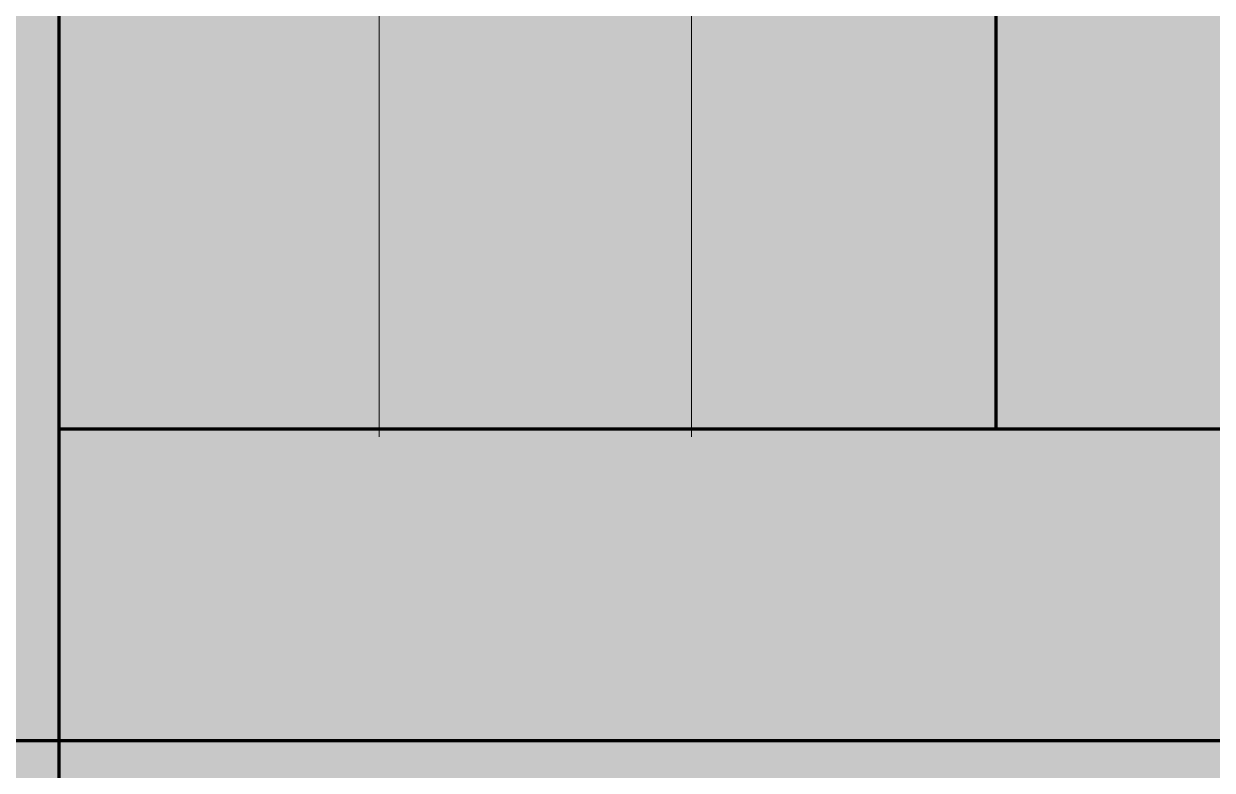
# Model space of a CAD drawing. Header units: millimetres. Extents: x 0 to 418, y 2 to 297.
# Drawn here: x 360.86 to 380.07, y 22.58 to 34.65 of the extents above; entities that cross this region are included whole.
import ezdxf

# ---------------------------------------------------------------- set-up
doc = ezdxf.new("R2010")
doc.units = ezdxf.units.MM
doc.header["$MEASUREMENT"] = 0
doc.layers.get('0').update_dxf_attribs({"linetype": 'CONTINUOUS'})

msp = doc.modelspace()

# ---------------------------------------------------------------- hatches: boundary and pattern name
at = {"true_color": 0xffffff}
for points in [[(-0.132, 297.01), (-0.132, 1.627), (417.7, 1.627), (417.7, 297.01)], [(-0.132, 297.01), (-0.132, 1.89), (417.7, 1.89), (417.7, 297.01)]]:
    msp.add_hatch(color=0, dxfattribs=at).paths.add_polyline_path(points)
at = {"true_color": 0x000007}
h = msp.add_hatch(color=0, dxfattribs=at)
h.paths.add_polyline_path([(362.873, 26.343), (364.172, 26.343), (363.745, 24.354), (363.482, 24.354), (363.86, 26.113), (363.087, 26.113), (362.84, 25.028), (362.84, 25.028), (362.834, 24.991), (362.828, 24.956), (362.821, 24.922), (362.814, 24.889), (362.807, 24.858), (362.8, 24.827), (362.793, 24.798), (362.785, 24.77), (362.778, 24.743), (362.77, 24.717), (362.762, 24.692), (362.754, 24.668), (362.746, 24.646), (362.737, 24.624), (362.728, 24.604), (362.72, 24.584), (362.711, 24.566), (362.701, 24.549), (362.692, 24.533), (362.683, 24.518), (362.673, 24.504), (362.663, 24.491), (362.653, 24.48), (362.643, 24.469), (362.643, 24.469), (362.634, 24.457), (362.625, 24.445), (362.616, 24.435), (362.606, 24.425), (362.595, 24.415), (362.585, 24.407), (362.573, 24.398), (362.561, 24.391), (362.549, 24.384), (362.536, 24.377), (362.523, 24.371), (362.509, 24.366), (362.495, 24.361), (362.481, 24.357), (362.466, 24.353), (362.45, 24.349), (362.435, 24.346), (362.419, 24.344), (362.402, 24.342), (362.385, 24.34), (362.368, 24.339), (362.35, 24.338), (362.332, 24.337), (362.314, 24.337), (362.31, 24.337), (362.305, 24.337), (362.3, 24.337), (362.295, 24.337), (362.289, 24.337), (362.283, 24.337), (362.277, 24.338), (362.271, 24.338), (362.264, 24.338), (362.257, 24.338), (362.25, 24.339), (362.242, 24.339), (362.234, 24.34), (362.226, 24.34), (362.218, 24.341), (362.209, 24.342), (362.2, 24.343), (362.191, 24.344), (362.182, 24.345), (362.173, 24.347), (362.163, 24.348), (362.153, 24.35), (362.143, 24.352), (362.133, 24.354), (362.182, 24.584), (362.182, 24.584), (362.193, 24.582), (362.202, 24.58), (362.212, 24.578), (362.221, 24.576), (362.229, 24.574), (362.238, 24.572), (362.246, 24.57), (362.253, 24.568), (362.26, 24.566), (362.267, 24.564), (362.273, 24.563), (362.279, 24.561), (362.284, 24.56), (362.289, 24.558), (362.294, 24.557), (362.298, 24.556), (362.302, 24.555), (362.305, 24.554), (362.308, 24.553), (362.31, 24.552), (362.312, 24.552), (362.313, 24.551), (362.314, 24.551), (362.314, 24.551), (362.314, 24.551), (362.322, 24.551), (362.33, 24.552), (362.338, 24.552), (362.345, 24.554), (362.353, 24.555), (362.36, 24.557), (362.367, 24.559), (362.374, 24.562), (362.381, 24.565), (362.388, 24.568), (362.394, 24.572), (362.4, 24.576), (362.406, 24.58), (362.412, 24.585), (362.418, 24.589), (362.424, 24.595), (362.429, 24.6), (362.434, 24.606), (362.439, 24.613), (362.444, 24.619), (362.449, 24.626), (362.453, 24.634), (362.458, 24.642), (362.462, 24.65), (362.468, 24.656), (362.474, 24.664), (362.48, 24.672), (362.485, 24.681), (362.491, 24.691), (362.496, 24.702), (362.501, 24.713), (362.506, 24.725), (362.511, 24.738), (362.516, 24.752), (362.521, 24.766), (362.526, 24.781), (362.53, 24.797), (362.535, 24.813), (362.539, 24.83), (362.544, 24.848), (362.548, 24.867), (362.552, 24.886), (362.556, 24.905), (362.561, 24.925), (362.565, 24.946), (362.569, 24.967), (362.573, 24.989), (362.577, 25.011), (362.873, 26.343), (362.577, 25.011)])
h.paths.add_polyline_path([(367.149, 24.617), (367.149, 24.617), (367.126, 24.593), (367.104, 24.569), (367.081, 24.547), (367.058, 24.526), (367.036, 24.506), (367.013, 24.487), (366.99, 24.469), (366.968, 24.452), (366.945, 24.436), (366.923, 24.421), (366.9, 24.408), (366.877, 24.395), (366.855, 24.383), (366.832, 24.372), (366.81, 24.362), (366.787, 24.354), (366.764, 24.346), (366.742, 24.339), (366.719, 24.334), (366.697, 24.329), (366.674, 24.325), (366.651, 24.323), (366.629, 24.321), (366.606, 24.321), (366.606, 24.321), (366.594, 24.321), (366.581, 24.321), (366.569, 24.322), (366.557, 24.323), (366.545, 24.325), (366.533, 24.327), (366.521, 24.329), (366.509, 24.332), (366.497, 24.335), (366.485, 24.338), (366.474, 24.341), (366.462, 24.345), (366.451, 24.35), (366.44, 24.354), (366.429, 24.359), (366.418, 24.365), (366.408, 24.37), (366.398, 24.376), (366.388, 24.383), (366.378, 24.389), (366.369, 24.396), (366.36, 24.404), (366.351, 24.411), (366.343, 24.419), (366.335, 24.428), (366.327, 24.436), (366.32, 24.444), (366.313, 24.452), (366.306, 24.461), (366.3, 24.469), (366.294, 24.478), (366.288, 24.486), (366.283, 24.495), (366.278, 24.504), (366.273, 24.513), (366.269, 24.522), (366.265, 24.532), (366.261, 24.541), (366.258, 24.551), (366.255, 24.561), (366.253, 24.571), (366.25, 24.581), (366.249, 24.592), (366.247, 24.603), (366.246, 24.614), (366.245, 24.626), (366.244, 24.637), (366.244, 24.65), (366.244, 24.65), (366.244, 24.658), (366.245, 24.667), (366.245, 24.676), (366.246, 24.685), (366.246, 24.695), (366.247, 24.705), (366.248, 24.716), (366.25, 24.727), (366.251, 24.738), (366.253, 24.75), (366.255, 24.762), (366.257, 24.775), (366.259, 24.788), (366.261, 24.802), (366.264, 24.816), (366.266, 24.83), (366.269, 24.845), (366.272, 24.86), (366.275, 24.876), (366.279, 24.892), (366.282, 24.909), (366.286, 24.926), (366.29, 24.944), (366.294, 24.962), (366.294, 24.962), (366.458, 25.801), (366.705, 25.801), (366.507, 24.88), (366.507, 24.88), (366.505, 24.87), (366.504, 24.86), (366.502, 24.85), (366.5, 24.84), (366.499, 24.831), (366.498, 24.822), (366.497, 24.813), (366.496, 24.804), (366.495, 24.795), (366.494, 24.787), (366.494, 24.779), (366.493, 24.771), (366.493, 24.763), (366.492, 24.756), (366.492, 24.749), (366.492, 24.742), (366.491, 24.736), (366.491, 24.73), (366.491, 24.724), (366.491, 24.718), (366.491, 24.713), (366.491, 24.708), (366.491, 24.703), (366.491, 24.699), (366.491, 24.691), (366.491, 24.683), (366.492, 24.676), (366.492, 24.669), (366.493, 24.662), (366.494, 24.655), (366.495, 24.649), (366.496, 24.643), (366.498, 24.637), (366.5, 24.631), (366.501, 24.626), (366.503, 24.621), (366.505, 24.616), (366.508, 24.611), (366.51, 24.606), (366.513, 24.602), (366.516, 24.597), (366.519, 24.593), (366.522, 24.588), (366.525, 24.584), (366.529, 24.58), (366.532, 24.576), (366.536, 24.572), (366.54, 24.567), (366.54, 24.567), (366.544, 24.563), (366.549, 24.56), (366.553, 24.556), (366.558, 24.552), (366.563, 24.549), (366.568, 24.546), (366.573, 24.543), (366.579, 24.54), (366.584, 24.537), (366.59, 24.535), (366.596, 24.533), (366.602, 24.53), (366.608, 24.528), (366.615, 24.527), (366.621, 24.525), (366.628, 24.524), (366.635, 24.522), (366.642, 24.521), (366.649, 24.52), (366.657, 24.519), (366.664, 24.519), (366.672, 24.518), (366.68, 24.518), (366.688, 24.518), (366.688, 24.518), (366.697, 24.518), (366.705, 24.518), (366.713, 24.519), (366.721, 24.519), (366.729, 24.52), (366.738, 24.521), (366.746, 24.522), (366.754, 24.524), (366.762, 24.525), (366.771, 24.527), (366.779, 24.528), (366.787, 24.53), (366.795, 24.533), (366.803, 24.535), (366.812, 24.537), (366.82, 24.54), (366.828, 24.543), (366.836, 24.546), (366.845, 24.549), (366.853, 24.552), (366.861, 24.556), (366.869, 24.56), (366.877, 24.563), (366.886, 24.567), (366.894, 24.572), (366.902, 24.576), (366.91, 24.581), (366.917, 24.585), (366.925, 24.59), (366.932, 24.595), (366.939, 24.6), (366.947, 24.606), (366.954, 24.611), (366.96, 24.617), (366.967, 24.623), (366.974, 24.629), (366.981, 24.635), (366.987, 24.642), (366.994, 24.648), (367, 24.655), (367.007, 24.662), (367.013, 24.669), (367.019, 24.676), (367.025, 24.684), (367.032, 24.692), (367.038, 24.699), (367.044, 24.707), (367.05, 24.715), (367.056, 24.722), (367.062, 24.728), (367.069, 24.735), (367.075, 24.741), (367.081, 24.748), (367.087, 24.755), (367.092, 24.763), (367.098, 24.77), (367.104, 24.778), (367.109, 24.786), (367.115, 24.794), (367.12, 24.802), (367.125, 24.81), (367.13, 24.819), (367.135, 24.827), (367.139, 24.836), (367.143, 24.845), (367.147, 24.854), (367.151, 24.863), (367.154, 24.873), (367.158, 24.883), (367.16, 24.893), (367.163, 24.903), (367.165, 24.913), (367.169, 24.919), (367.173, 24.926), (367.177, 24.933), (367.18, 24.94), (367.184, 24.948), (367.187, 24.956), (367.191, 24.965), (367.194, 24.974), (367.197, 24.983), (367.2, 24.993), (367.203, 25.003), (367.206, 25.013), (367.209, 25.024), (367.213, 25.036), (367.216, 25.048), (367.219, 25.06), (367.222, 25.073), (367.225, 25.086), (367.229, 25.1), (367.232, 25.114), (367.236, 25.129), (367.24, 25.144), (367.243, 25.16), (367.247, 25.176), (367.363, 25.801), (367.609, 25.801), (367.313, 24.354), (367.083, 24.354)])
h.paths.add_polyline_path([(367.149, 24.617), (367.083, 24.354)])
edge = h.paths.add_edge_path()
edge.add_line((370.323, 24.88), (370.569, 24.847))
edge.add_spline(control_points=[(370.569, 24.847), (370.504, 24.666), (370.421, 24.535), (370.306, 24.452), (370.306, 24.452), (370.191, 24.37), (370.06, 24.321), (369.912, 24.321), (369.912, 24.321), (369.764, 24.321), (369.632, 24.37), (369.533, 24.469), (369.533, 24.469), (369.435, 24.567), (369.385, 24.715), (369.385, 24.896), (369.385, 24.896), (369.385, 25.061), (369.418, 25.209), (369.484, 25.357), (369.484, 25.357), (369.55, 25.521), (369.632, 25.636), (369.747, 25.702), (369.747, 25.702), (369.862, 25.784), (369.994, 25.834), (370.142, 25.834), (370.142, 25.834), (370.306, 25.834), (370.421, 25.784), (370.52, 25.702), (370.52, 25.702), (370.602, 25.603), (370.652, 25.488), (370.652, 25.357)], knot_values=[0, 0, 0, 0, 0.027778, 0.027778, 0.027778, 0.027778, 0.055556, 0.055556, 0.055556, 0.055556, 0.083333, 0.083333, 0.083333, 0.083333, 0.111111, 0.111111, 0.111111, 0.111111, 0.138889, 0.138889, 0.138889, 0.138889, 0.166667, 0.166667, 0.166667, 0.166667, 0.194444, 0.194444, 0.194444, 0.194444, 0.222222, 0.222222, 0.222222, 0.222222, 1, 1, 1, 1], degree=3, periodic=0)
edge.add_line((370.652, 25.357), (370.405, 25.34))
edge.add_spline(control_points=[(370.405, 25.34), (370.405, 25.423), (370.372, 25.488), (370.323, 25.554), (370.323, 25.554), (370.273, 25.603), (370.208, 25.62), (370.125, 25.62), (370.125, 25.62), (370.027, 25.62), (369.944, 25.587), (369.862, 25.538), (369.862, 25.538), (369.796, 25.472), (369.731, 25.373), (369.698, 25.242), (369.698, 25.242), (369.648, 25.127), (369.632, 24.995), (369.632, 24.88), (369.632, 24.88), (369.632, 24.765), (369.665, 24.666), (369.714, 24.6), (369.714, 24.6), (369.764, 24.535), (369.829, 24.518), (369.912, 24.518), (369.912, 24.518), (369.994, 24.518), (370.076, 24.535), (370.142, 24.6), (370.142, 24.6), (370.224, 24.666), (370.273, 24.748), (370.323, 24.88)], knot_values=[0, 0, 0, 0, 0.027778, 0.027778, 0.027778, 0.027778, 0.055556, 0.055556, 0.055556, 0.055556, 0.083333, 0.083333, 0.083333, 0.083333, 0.111111, 0.111111, 0.111111, 0.111111, 0.138889, 0.138889, 0.138889, 0.138889, 0.166667, 0.166667, 0.166667, 0.166667, 0.194444, 0.194444, 0.194444, 0.194444, 0.222222, 0.222222, 0.222222, 0.222222, 1, 1, 1, 1], degree=3, periodic=0)
h.paths.add_polyline_path([(372.164, 24.354), (372.46, 25.801), (372.707, 25.801), (372.658, 25.554), (372.658, 25.554), (372.67, 25.566), (372.682, 25.578), (372.694, 25.59), (372.706, 25.602), (372.717, 25.613), (372.729, 25.624), (372.74, 25.635), (372.751, 25.646), (372.762, 25.656), (372.773, 25.666), (372.783, 25.676), (372.793, 25.686), (372.804, 25.695), (372.814, 25.703), (372.824, 25.712), (372.833, 25.72), (372.843, 25.727), (372.852, 25.734), (372.861, 25.741), (372.87, 25.747), (372.879, 25.753), (372.888, 25.759), (372.896, 25.764), (372.904, 25.768), (372.913, 25.772), (372.921, 25.776), (372.93, 25.78), (372.939, 25.784), (372.948, 25.788), (372.957, 25.792), (372.966, 25.796), (372.975, 25.8), (372.985, 25.803), (372.994, 25.807), (373.004, 25.81), (373.013, 25.813), (373.023, 25.816), (373.033, 25.819), (373.043, 25.822), (373.053, 25.824), (373.063, 25.826), (373.073, 25.828), (373.083, 25.83), (373.094, 25.831), (373.104, 25.832), (373.114, 25.833), (373.124, 25.833), (373.135, 25.834), (373.147, 25.833), (373.159, 25.833), (373.17, 25.832), (373.181, 25.831), (373.192, 25.83), (373.203, 25.828), (373.213, 25.826), (373.224, 25.823), (373.234, 25.821), (373.243, 25.818), (373.253, 25.815), (373.262, 25.811), (373.271, 25.807), (373.28, 25.803), (373.289, 25.799), (373.298, 25.795), (373.307, 25.79), (373.315, 25.785), (373.324, 25.78), (373.332, 25.775), (373.34, 25.769), (373.348, 25.763), (373.357, 25.758), (373.365, 25.751), (373.365, 25.751), (373.373, 25.745), (373.381, 25.739), (373.388, 25.732), (373.395, 25.725), (373.402, 25.718), (373.408, 25.711), (373.415, 25.704), (373.42, 25.697), (373.426, 25.689), (373.431, 25.681), (373.436, 25.673), (373.441, 25.665), (373.445, 25.657), (373.45, 25.648), (373.454, 25.64), (373.458, 25.631), (373.461, 25.622), (373.464, 25.613), (373.467, 25.603), (373.47, 25.594), (373.473, 25.584), (373.476, 25.574), (373.478, 25.564), (373.48, 25.554), (373.49, 25.566), (373.5, 25.578), (373.51, 25.59), (373.52, 25.601), (373.53, 25.612), (373.539, 25.622), (373.549, 25.632), (373.558, 25.642), (373.567, 25.652), (373.577, 25.661), (373.586, 25.671), (373.595, 25.679), (373.604, 25.688), (373.614, 25.696), (373.623, 25.705), (373.632, 25.712), (373.642, 25.72), (373.651, 25.728), (373.661, 25.735), (373.67, 25.742), (373.68, 25.749), (373.69, 25.755), (373.7, 25.762), (373.71, 25.768), (373.721, 25.772), (373.731, 25.776), (373.741, 25.78), (373.751, 25.784), (373.762, 25.788), (373.772, 25.792), (373.783, 25.796), (373.793, 25.8), (373.804, 25.803), (373.814, 25.807), (373.825, 25.81), (373.836, 25.813), (373.847, 25.816), (373.857, 25.819), (373.868, 25.822), (373.88, 25.824), (373.891, 25.826), (373.902, 25.828), (373.914, 25.83), (373.925, 25.831), (373.937, 25.832), (373.949, 25.833), (373.961, 25.833), (373.973, 25.834), (373.973, 25.834), (373.988, 25.833), (374.002, 25.833), (374.016, 25.832), (374.029, 25.831), (374.043, 25.829), (374.056, 25.827), (374.069, 25.825), (374.082, 25.823), (374.094, 25.82), (374.106, 25.817), (374.118, 25.813), (374.13, 25.809), (374.141, 25.805), (374.152, 25.8), (374.162, 25.795), (374.172, 25.79), (374.182, 25.784), (374.191, 25.778), (374.2, 25.772), (374.208, 25.765), (374.216, 25.758), (374.223, 25.751), (374.23, 25.743), (374.237, 25.735), (374.237, 25.735), (374.245, 25.729), (374.252, 25.722), (374.26, 25.715), (374.267, 25.708), (374.273, 25.7), (374.28, 25.692), (374.286, 25.684), (374.291, 25.675), (374.297, 25.666), (374.302, 25.657), (374.306, 25.648), (374.311, 25.638), (374.314, 25.628), (374.318, 25.618), (374.321, 25.608), (374.324, 25.597), (374.327, 25.586), (374.329, 25.575), (374.331, 25.564), (374.332, 25.553), (374.334, 25.541), (374.334, 25.529), (374.335, 25.517), (374.335, 25.505), (374.335, 25.505), (374.335, 25.499), (374.335, 25.492), (374.334, 25.485), (374.334, 25.479), (374.333, 25.471), (374.332, 25.464), (374.331, 25.457), (374.33, 25.449), (374.329, 25.441), (374.328, 25.432), (374.326, 25.423), (374.325, 25.414), (374.323, 25.405), (374.322, 25.395), (374.32, 25.385), (374.318, 25.374), (374.316, 25.363), (374.314, 25.352), (374.312, 25.34), (374.31, 25.328), (374.308, 25.315), (374.306, 25.302), (374.304, 25.289), (374.302, 25.275), (374.302, 25.275), (374.105, 24.354), (373.858, 24.354), (374.056, 25.307), (374.056, 25.307), (374.058, 25.318), (374.06, 25.327), (374.062, 25.337), (374.064, 25.346), (374.066, 25.355), (374.068, 25.363), (374.07, 25.371), (374.071, 25.379), (374.073, 25.387), (374.075, 25.394), (374.077, 25.401), (374.078, 25.408), (374.08, 25.415), (374.081, 25.421), (374.082, 25.427), (374.084, 25.433), (374.085, 25.438), (374.086, 25.444), (374.087, 25.449), (374.087, 25.454), (374.088, 25.459), (374.088, 25.463), (374.088, 25.468), (374.089, 25.472), (374.089, 25.472), (374.088, 25.478), (374.088, 25.484), (374.088, 25.49), (374.087, 25.495), (374.086, 25.501), (374.085, 25.506), (374.084, 25.511), (374.083, 25.516), (374.082, 25.521), (374.08, 25.526), (374.078, 25.531), (374.076, 25.536), (374.074, 25.54), (374.072, 25.545), (374.069, 25.549), (374.067, 25.553), (374.064, 25.558), (374.061, 25.562), (374.058, 25.566), (374.054, 25.57), (374.051, 25.575), (374.047, 25.579), (374.043, 25.583), (374.039, 25.587), (374.035, 25.589), (374.031, 25.591), (374.027, 25.593), (374.023, 25.595), (374.018, 25.597), (374.014, 25.599), (374.01, 25.601), (374.005, 25.603), (374, 25.605), (373.996, 25.606), (373.991, 25.608), (373.986, 25.61), (373.981, 25.611), (373.975, 25.612), (373.969, 25.614), (373.964, 25.615), (373.958, 25.616), (373.951, 25.617), (373.945, 25.618), (373.938, 25.619), (373.931, 25.619), (373.923, 25.62), (373.916, 25.62), (373.908, 25.62), (373.899, 25.62), (373.891, 25.62), (373.882, 25.619), (373.874, 25.618), (373.865, 25.618), (373.856, 25.617), (373.847, 25.615), (373.838, 25.614), (373.828, 25.612), (373.819, 25.61), (373.81, 25.608), (373.801, 25.605), (373.791, 25.603), (373.782, 25.6), (373.773, 25.597), (373.764, 25.593), (373.755, 25.589), (373.746, 25.585), (373.737, 25.581), (373.728, 25.576), (373.719, 25.571), (373.711, 25.566), (373.702, 25.56), (373.694, 25.554), (373.684, 25.55), (373.674, 25.545), (373.664, 25.54), (373.655, 25.535), (373.646, 25.53), (373.638, 25.524), (373.629, 25.518), (373.621, 25.511), (373.613, 25.505), (373.606, 25.498), (373.598, 25.491), (373.591, 25.484), (373.584, 25.477), (373.577, 25.469), (373.57, 25.462), (373.563, 25.454), (373.557, 25.446), (373.55, 25.438), (373.544, 25.43), (373.538, 25.422), (373.532, 25.414), (373.525, 25.406), (373.519, 25.398), (373.513, 25.39), (373.507, 25.379), (373.501, 25.369), (373.495, 25.358), (373.49, 25.347), (373.484, 25.336), (373.479, 25.324), (373.474, 25.313), (373.468, 25.301), (373.464, 25.288), (373.459, 25.276), (373.454, 25.263), (373.449, 25.25), (373.445, 25.236), (373.44, 25.222), (373.436, 25.208), (373.431, 25.194), (373.427, 25.178), (373.423, 25.163), (373.419, 25.147), (373.414, 25.131), (373.41, 25.114), (373.406, 25.097), (373.402, 25.079), (373.398, 25.061), (373.398, 25.061), (373.25, 24.354), (373.003, 24.354), (373.217, 25.324), (373.217, 25.324), (373.219, 25.332), (373.221, 25.34), (373.222, 25.348), (373.224, 25.355), (373.225, 25.363), (373.226, 25.37), (373.228, 25.377), (373.229, 25.384), (373.229, 25.391), (373.23, 25.398), (373.231, 25.404), (373.231, 25.41), (373.232, 25.416), (373.232, 25.422), (373.233, 25.428), (373.233, 25.433), (373.233, 25.439), (373.233, 25.444), (373.233, 25.449), (373.233, 25.454), (373.233, 25.459), (373.233, 25.463), (373.233, 25.468), (373.233, 25.472), (373.233, 25.472), (373.233, 25.478), (373.233, 25.484), (373.233, 25.49), (373.232, 25.495), (373.231, 25.501), (373.23, 25.506), (373.229, 25.511), (373.228, 25.516), (373.226, 25.521), (373.225, 25.526), (373.223, 25.531), (373.221, 25.536), (373.219, 25.54), (373.217, 25.545), (373.214, 25.549), (373.211, 25.553), (373.209, 25.558), (373.206, 25.562), (373.202, 25.566), (373.199, 25.57), (373.196, 25.575), (373.192, 25.579), (373.188, 25.583), (373.184, 25.587), (373.182, 25.589), (373.179, 25.591), (373.176, 25.593), (373.173, 25.595), (373.17, 25.597), (373.166, 25.599), (373.162, 25.601), (373.158, 25.603), (373.153, 25.605), (373.149, 25.606), (373.144, 25.608), (373.139, 25.61), (373.134, 25.611), (373.128, 25.612), (373.123, 25.614), (373.117, 25.615), (373.111, 25.616), (373.105, 25.617), (373.099, 25.618), (373.093, 25.619), (373.087, 25.619), (373.081, 25.62), (373.075, 25.62), (373.069, 25.62), (373.061, 25.62), (373.052, 25.62), (373.044, 25.619), (373.036, 25.618), (373.028, 25.618), (373.019, 25.617), (373.011, 25.615), (373.003, 25.614), (372.994, 25.612), (372.986, 25.61), (372.977, 25.608), (372.968, 25.605), (372.959, 25.603), (372.951, 25.6), (372.942, 25.597), (372.932, 25.593), (372.923, 25.589), (372.914, 25.585), (372.905, 25.581), (372.895, 25.576), (372.885, 25.571), (372.875, 25.566), (372.865, 25.56), (372.855, 25.554), (372.845, 25.55), (372.835, 25.545), (372.826, 25.54), (372.817, 25.535), (372.808, 25.529), (372.799, 25.524), (372.791, 25.517), (372.783, 25.511), (372.775, 25.504), (372.767, 25.497), (372.76, 25.49), (372.752, 25.482), (372.745, 25.474), (372.738, 25.466), (372.731, 25.458), (372.725, 25.449), (372.718, 25.441), (372.712, 25.432), (372.705, 25.422), (372.699, 25.413), (372.693, 25.403), (372.687, 25.393), (372.68, 25.383), (372.674, 25.373), (372.668, 25.363), (372.662, 25.352), (372.656, 25.341), (372.65, 25.329), (372.644, 25.318), (372.638, 25.305), (372.632, 25.293), (372.626, 25.28), (372.62, 25.267), (372.615, 25.253), (372.61, 25.239), (372.604, 25.225), (372.599, 25.211), (372.594, 25.196), (372.59, 25.18), (372.585, 25.165), (372.581, 25.149), (372.577, 25.133), (372.573, 25.116), (372.57, 25.099), (372.567, 25.082), (372.564, 25.064), (372.561, 25.046), (372.559, 25.028), (372.559, 25.028), (372.411, 24.354), (372.164, 24.354), (372.411, 24.354)])
h.paths.add_polyline_path([(379.055, 24.354), (379.367, 25.85), (379.367, 25.85), (379.351, 25.838), (379.333, 25.826), (379.316, 25.814), (379.297, 25.802), (379.279, 25.791), (379.259, 25.779), (379.239, 25.768), (379.219, 25.757), (379.198, 25.746), (379.176, 25.735), (379.154, 25.725), (379.131, 25.714), (379.107, 25.704), (379.083, 25.694), (379.059, 25.684), (379.034, 25.675), (379.008, 25.665), (378.981, 25.656), (378.954, 25.647), (378.926, 25.638), (378.898, 25.629), (378.869, 25.62), (378.839, 25.612), (378.808, 25.603), (378.808, 25.603), (378.841, 25.817), (378.841, 25.817), (378.857, 25.823), (378.874, 25.83), (378.89, 25.836), (378.906, 25.843), (378.921, 25.85), (378.937, 25.857), (378.952, 25.865), (378.968, 25.872), (378.983, 25.88), (378.998, 25.887), (379.013, 25.895), (379.028, 25.904), (379.043, 25.912), (379.058, 25.92), (379.073, 25.929), (379.087, 25.938), (379.102, 25.947), (379.116, 25.956), (379.131, 25.965), (379.145, 25.975), (379.16, 25.984), (379.174, 25.994), (379.188, 26.004), (379.203, 26.015), (379.203, 26.015), (379.219, 26.025), (379.235, 26.035), (379.25, 26.045), (379.265, 26.054), (379.279, 26.064), (379.293, 26.073), (379.306, 26.082), (379.319, 26.091), (379.332, 26.1), (379.344, 26.109), (379.356, 26.117), (379.367, 26.126), (379.378, 26.134), (379.389, 26.142), (379.4, 26.149), (379.41, 26.157), (379.42, 26.165), (379.43, 26.172), (379.439, 26.179), (379.448, 26.186), (379.457, 26.193), (379.466, 26.199), (379.474, 26.206), (379.482, 26.212), (379.487, 26.218), (379.491, 26.224), (379.495, 26.23), (379.499, 26.235), (379.503, 26.241), (379.507, 26.246), (379.511, 26.252), (379.515, 26.257), (379.519, 26.262), (379.524, 26.267), (379.528, 26.273), (379.532, 26.278), (379.536, 26.283), (379.54, 26.288), (379.544, 26.293), (379.548, 26.298), (379.552, 26.304), (379.556, 26.309), (379.561, 26.314), (379.565, 26.32), (379.569, 26.326), (379.573, 26.331), (379.577, 26.337), (379.581, 26.343), (379.729, 26.343), (379.302, 24.354), (379.055, 24.354), (379.302, 24.354)])

# ---------------------------------------------------------------- linework, layer by layer
at = {"color": 0, "linetype": 'Continuous', "lineweight": 100, "true_color": 0x000007}
for points in [[(361.426, 48.297), (361.426, 7.909), (361.426, 7.909)], [(376.572, 48.297), (376.572, 28.103), (376.572, 28.103)], [(361.426, 28.103), (411.928, 28.103), (411.928, 28.103)], [(412.175, 23.054), (290.992, 23.054), (290.992, 23.054)]]:
    msp.add_lwpolyline(points, dxfattribs=at)
at = {"color": 0, "linetype": 'Continuous', "lineweight": 20, "true_color": 0x000007}
for points in [[(366.606, 43.117), (366.606, 27.971), (366.606, 27.971)], [(371.655, 43.117), (371.655, 27.971), (371.655, 27.971)]]:
    msp.add_lwpolyline(points, dxfattribs=at)

doc.saveas('drawing.dxf')
